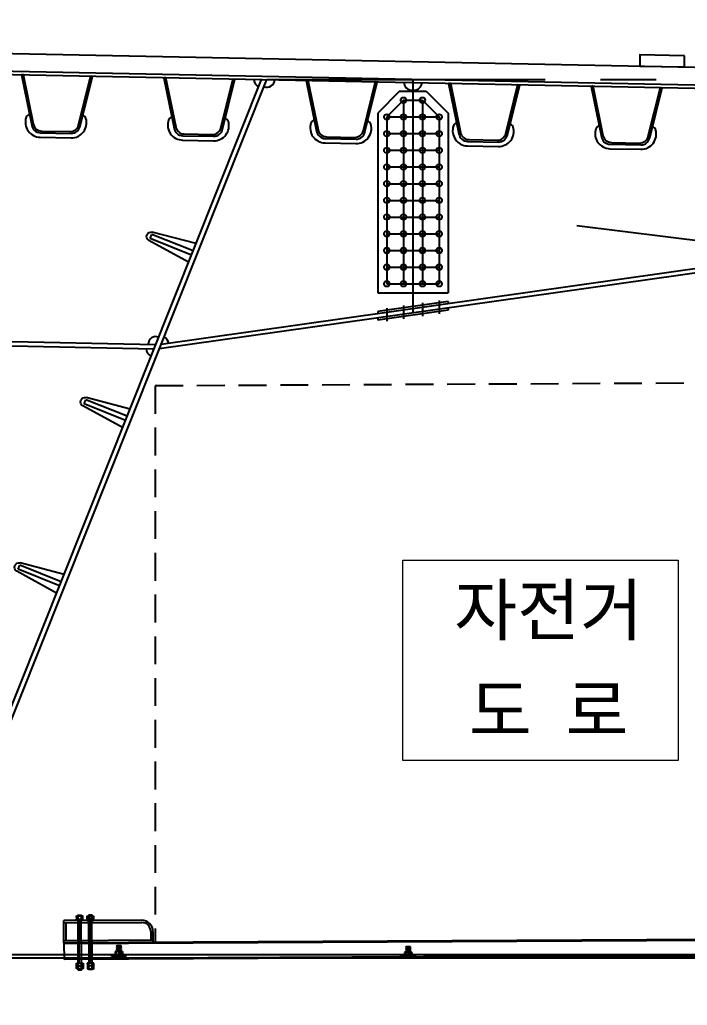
# Model space of a CAD drawing. Header units: metres. Extents: x 185094 to 267743, y 19941 to 53123.
# Drawn here: x 210283 to 213283, y 36115 to 40543 of the extents above; entities that cross this region are included whole.
import ezdxf
from ezdxf.enums import TextEntityAlignment as Align

# ---------------------------------------------------------------- set-up
doc = ezdxf.new("R2010")
doc.units = ezdxf.units.M
doc.header["$LTSCALE"] = 500
doc.linetypes.add('CENTER', pattern=[2, 1.25, -0.25, 0.25, -0.25])
doc.linetypes.add('HIDDEN', pattern=[0.375, 0.25, -0.125])
for name, color, linetype in [('CS-LIN3', 2, 'Continuous'), ('CS-STEL-MAJR', 3, 'Continuous'), ('CS-STEL-MINR', 2, 'HIDDEN'), ('CS-SYMB', 3, 'Continuous'), ('CZ-TEX2', 7, 'Continuous'), ('DRAW', 2, 'Continuous'), ('F-SPLICE', 1, 'Continuous'), ('STEEL', 4, 'Continuous'), ('보도난간', 3, 'Continuous')]:
    doc.layers.add(name, color=color, linetype=linetype)
doc.styles.add('CZ-TEXT2', font='malgun_0.ttf')

# ---------------------------------------------------------------- blocks, each defined once
blk = doc.blocks.new('U-RIB')
at = {"layer": 'DRAW', "color": 3}
for p, q in [((-151.8, 0), (-159.6, -1.8)), ((-151.8, 0), (-101.8, -220.9)), ((101.8, -220.9), (151.8, 0)), ((151.8, 0), (159.6, -1.8)), ((-159.6, -1.8), (-108.7, -227)), ((108.7, -227), (159.6, -1.8)), ((-69.6, -260), (69.6, -260)), ((-63.2, -252), (63.2, -252)), ((-69.6, -280), (69.6, -280))]:
    blk.add_line(p, q, dxfattribs=at)
for centre, radius, start, end in [((-69.6, -212), 68, 162.5368, 270), ((-115.6, -198), 20, 100.4697, 161.2317), ((-62.8, -212), 40, 192.8619, 269.5255), ((62.8, -212), 40, 270.4745, 347.1381), ((69.6, -212), 68, 270, 17.4632), ((115.6, -198), 20, 18.7683, 79.5303), ((-69.3, -220), 40, 190.0739, 269.5546), ((69.3, -220), 40, 270.4454, 349.9261)]:
    blk.add_arc(centre, radius, start, end, dxfattribs=at)
blk = doc.blocks.new('RIB-200X20P')
at = {"layer": 'CS-STEL-MAJR'}
for p, q in [((-45, 0), (-19.8, -202.5)), ((-10, 0), (-10, -200)), ((10, 0), (10, -200)), ((45, 0), (19.8, -202.5)), ((-10, -200), (10, -200))]:
    blk.add_line(p, q, dxfattribs=at)
blk.add_arc((0, -200), 20, 187.0816, 352.9184, dxfattribs=at)

msp = doc.modelspace()

# ---------------------------------------------------------------- linework, layer by layer
at = {"color": 254, "linetype": 'CENTER', "ltscale": 2}
msp.add_line((211394.0366, 40274.1447), (227138.1747, 40274.1447), dxfattribs=at)
msp.add_line((212787.6346, 39618.2408), (219415.3748, 38799.3197))
at = {"layer": 'CS-LIN3'}
for p, q in [((202670.5357, 40542.6147), (214670.5357, 40302.6147)), ((210563.2909, 36516.1238), (210541.4691, 36516.0147)), ((210543.9655, 36519.0903), (210560.7639, 36519.1743)), ((210545.1173, 36516.0329), (210545.0963, 36520.2325)), ((210545.1117, 36514.9076), (210545.1725, 36502.7341)), ((210546.4372, 36304.8097), (210545.4322, 36505.8059)), ((210545.4972, 36492.8063), (210559.4951, 36492.8763)), ((210550.9363, 36304.8322), (210549.9314, 36505.8284)), ((210560.4351, 36304.8797), (210559.4301, 36505.8759)), ((210559.6427, 36516.1055), (210559.6217, 36520.3051)), ((210559.6596, 36514.9803), (210559.7204, 36502.8068)), ((210589.8426, 36516.2565), (210611.6645, 36516.3656)), ((210609.1375, 36519.4161), (210592.339, 36519.3321)), ((210593.4909, 36516.2748), (210593.4699, 36520.4744)), ((210593.4852, 36515.1494), (210593.5461, 36502.9759)), ((210594.8107, 36305.0516), (210593.8057, 36506.0478)), ((210607.8686, 36493.1182), (210593.8707, 36493.0482)), ((210604.3094, 36305.0991), (210603.3045, 36506.0953)), ((210608.8086, 36305.1216), (210607.8036, 36506.1178)), ((210608.0162, 36516.3474), (210607.9952, 36520.547)), ((210608.0331, 36515.2222), (210608.094, 36503.0487)), ((214802.175, 36417.4715), (210482.2594, 36395.49)), ((210482.2594, 36395.49), (210482.6325, 36320.8729)), ((214802.195, 36413.4716), (210482.2794, 36391.49)), ((210712.1321, 36356.3629), (210712.2068, 36341.4289)), ((210715.0726, 36357.6542), (210742.5276, 36357.7915)), ((210718.1005, 36341.4584), (210718.0259, 36356.3924)), ((210719.4663, 36383.4179), (210718.7717, 36380.4558)), ((210738.5882, 36383.0438), (210718.7717, 36380.4558)), ((210718.7717, 36380.4558), (210719.4955, 36377.5805)), ((210719.4955, 36377.5805), (210718.8009, 36374.6185)), ((210738.6174, 36377.2065), (210718.8009, 36374.6185)), ((210718.8009, 36374.6185), (210719.5242, 36371.8416)), ((210719.5242, 36371.8416), (210718.8296, 36368.8796)), ((210738.6461, 36371.4676), (210718.8296, 36368.8796)), ((210718.8296, 36368.8796), (210719.5529, 36366.1027)), ((210719.5529, 36366.1027), (210718.8583, 36363.1407)), ((210738.6748, 36365.7286), (210718.8583, 36363.1407)), ((210718.8583, 36363.1407), (210719.5816, 36360.3638)), ((210719.5816, 36360.3638), (210718.9507, 36357.6736)), ((210719.4663, 36383.4179), (210738.4661, 36383.5129)), ((210737.8941, 36379.9834), (210719.4955, 36377.5805)), ((210737.9228, 36374.2444), (210719.5242, 36371.8416)), ((210737.9515, 36368.5055), (210719.5529, 36366.1027)), ((210737.9802, 36362.7666), (210719.5816, 36360.3638)), ((210738.7035, 36359.9897), (210721.0488, 36357.6841)), ((210728.8065, 36356.4463), (210728.8812, 36341.5123)), ((210738.5882, 36383.0438), (210737.8941, 36379.9834)), ((210737.8941, 36379.9834), (210738.6174, 36377.2065)), ((210738.6174, 36377.2065), (210737.9228, 36374.2444)), ((210737.9228, 36374.2444), (210738.6461, 36371.4676)), ((210738.6461, 36371.4676), (210737.9515, 36368.5055)), ((210737.9515, 36368.5055), (210738.6748, 36365.7286)), ((210738.6748, 36365.7286), (210737.9802, 36362.7666)), ((210737.9802, 36362.7666), (210738.7035, 36359.9897)), ((210738.7035, 36359.9897), (210738.1829, 36357.7697)), ((210738.4661, 36383.5129), (210738.5882, 36383.0438)), ((210739.6618, 36341.5662), (210739.5871, 36356.5002)), ((210745.4809, 36356.5297), (210745.5555, 36341.5957)), ((212012.1673, 36352.5754), (212012.242, 36337.6414)), ((212015.1078, 36353.8666), (212042.5628, 36354.0039)), ((212018.1357, 36337.6709), (212018.061, 36352.6049)), ((212019.5015, 36379.6304), (212018.8069, 36376.6683)), ((212038.6234, 36379.2563), (212018.8069, 36376.6683)), ((212018.8069, 36376.6683), (212019.5307, 36373.793)), ((212019.5307, 36373.793), (212018.8361, 36370.831)), ((212038.6526, 36373.419), (212018.8361, 36370.831)), ((212018.8361, 36370.831), (212019.5594, 36368.0541)), ((212019.5594, 36368.0541), (212018.8648, 36365.0921)), ((212038.6813, 36367.68), (212018.8648, 36365.0921)), ((212018.8648, 36365.0921), (212019.5881, 36362.3152)), ((212019.5881, 36362.3152), (212018.8935, 36359.3531)), ((212038.71, 36361.9411), (212018.8935, 36359.3531)), ((212018.8935, 36359.3531), (212019.6168, 36356.5763)), ((212019.6168, 36356.5763), (212018.9859, 36353.886)), ((212019.5015, 36379.6304), (212038.5013, 36379.7254)), ((212037.9293, 36376.1958), (212019.5307, 36373.793)), ((212037.958, 36370.4569), (212019.5594, 36368.0541)), ((212037.9867, 36364.718), (212019.5881, 36362.3152)), ((212038.0154, 36358.9791), (212019.6168, 36356.5763)), ((212038.7387, 36356.2022), (212021.084, 36353.8965)), ((212028.8417, 36352.6588), (212028.9163, 36337.7248)), ((212038.6234, 36379.2563), (212037.9293, 36376.1958)), ((212037.9293, 36376.1958), (212038.6526, 36373.419)), ((212038.6526, 36373.419), (212037.958, 36370.4569)), ((212037.958, 36370.4569), (212038.6813, 36367.68)), ((212038.6813, 36367.68), (212037.9867, 36364.718)), ((212037.9867, 36364.718), (212038.71, 36361.9411)), ((212038.71, 36361.9411), (212038.0154, 36358.9791)), ((212038.0154, 36358.9791), (212038.7387, 36356.2022)), ((212038.7387, 36356.2022), (212038.2181, 36353.9822)), ((212038.5013, 36379.7254), (212038.6234, 36379.2563)), ((212039.697, 36337.7787), (212039.6223, 36352.7127)), ((212045.516, 36352.7422), (212045.5907, 36337.8082)), ((214802.5299, 36346.4724), (210482.6125, 36324.8728)), ((214802.5499, 36342.4724), (210482.6325, 36320.8729)), ((210538.8882, 36304.772), (210567.984, 36304.9174)), ((210538.9491, 36292.5985), (210538.8882, 36304.772)), ((210546.223, 36292.6348), (210546.1622, 36304.8083)), ((210560.7709, 36292.7076), (210560.7101, 36304.8811)), ((210567.984, 36304.9174), (210568.0449, 36292.7439)), ((210616.3576, 36305.1593), (210587.2618, 36305.0138)), ((210587.2618, 36305.0138), (210587.3226, 36292.8403)), ((210594.5966, 36292.8767), (210594.5357, 36305.0502)), ((210609.1445, 36292.9494), (210609.0836, 36305.1229)), ((210616.4184, 36292.9858), (210616.3576, 36305.1593)), ((210696.099, 36341.3484), (210761.6633, 36341.6762)), ((210696.126, 36335.9405), (210696.099, 36341.3484)), ((210696.126, 36335.9405), (210761.6904, 36336.2683)), ((210735.6238, 36336.138), (210719.0042, 36333.9675)), ((210719.4942, 36336.0573), (210719.0042, 36333.9675)), ((210719.0042, 36333.9675), (210719.5017, 36332.0573)), ((210738.1261, 36333.5934), (210726.6371, 36332.093)), ((210738.7264, 36336.1535), (210738.1261, 36333.5934)), ((210738.1261, 36333.5934), (210738.5015, 36332.1523)), ((210761.6904, 36336.2683), (210761.6633, 36341.6762)), ((211996.1342, 36337.5609), (212061.6985, 36337.8887)), ((211996.1612, 36332.153), (211996.1342, 36337.5609)), ((211996.1612, 36332.153), (212061.7255, 36332.4808)), ((212035.659, 36332.3505), (212019.0393, 36330.18)), ((212019.5294, 36332.2698), (212019.0393, 36330.18)), ((212019.0393, 36330.18), (212019.5369, 36328.2698)), ((212038.1613, 36329.8059), (212026.6723, 36328.3055)), ((212038.7616, 36332.366), (212038.1613, 36329.8059)), ((212038.1613, 36329.8059), (212038.5366, 36328.3648)), ((212061.7255, 36332.4808), (212061.6985, 36337.8887)), ((210538.9491, 36292.5985), (210568.0449, 36292.7439)), ((210564.4744, 36279.427), (210542.6526, 36279.3179)), ((210545.1796, 36276.2674), (210561.978, 36276.3514)), ((210546.2839, 36280.4613), (210546.223, 36292.6348)), ((210546.3008, 36279.3361), (210546.3218, 36275.1365)), ((210560.8318, 36280.5341), (210560.7709, 36292.7076)), ((210560.8262, 36279.4087), (210560.8472, 36275.2091)), ((210616.4184, 36292.9858), (210587.3226, 36292.8403)), ((210591.0261, 36279.5597), (210612.8479, 36279.6689)), ((210610.3516, 36276.5932), (210593.5531, 36276.5092)), ((210594.6575, 36280.7032), (210594.5966, 36292.8767)), ((210594.6744, 36279.578), (210594.6953, 36275.3784)), ((210609.2053, 36280.7759), (210609.1445, 36292.9494)), ((210609.1997, 36279.6506), (210609.2207, 36275.451))]:
    msp.add_line(p, q, dxfattribs=at)
at = {"layer": 'CS-LIN3', "ltscale": 0.05}
for p, q in [((212050.5357, 40275.0147), (212050.5357, 39225.0464)), ((211990.5357, 40221.0147), (211893.0357, 40123.5147)), ((211990.5357, 40221.0147), (212110.5357, 40221.0147)), ((212045.5357, 40226.1147), (212055.5357, 40225.9147)), ((212110.5357, 40221.0147), (212208.0357, 40123.5147)), ((211893.0357, 40123.5147), (211893.0357, 39316.0147)), ((212208.0357, 40123.5147), (212208.0357, 39316.0147)), ((211893.0357, 39316.0147), (212208.0357, 39316.0147)), ((212208.0357, 39276.4416), (211893.0357, 39231.7825)), ((212208.0357, 39276.4416), (212208.0357, 39266.4416)), ((212208.0357, 39237.3285), (211893.0357, 39192.7643)), ((211893.0357, 39231.7825), (211893.0357, 39221.7825)), ((212208.0357, 39247.3285), (212208.0357, 39237.3285)), ((211893.0357, 39202.7643), (211893.0357, 39192.7643))]:
    msp.add_line(p, q, dxfattribs=at)
at = {"layer": 'CS-LIN3', "color": 8}
for p, q in [((212008.0357, 40181.0147), (211933.0357, 40106.0147)), ((212008.0357, 40181.0147), (212008.0357, 39356.0147)), ((212008.0357, 40181.0147), (212093.0357, 40181.0147)), ((212093.0357, 40181.0147), (212093.0357, 39356.0147)), ((212093.0357, 40181.0147), (212168.0357, 40106.0147)), ((211933.0357, 40106.0147), (211933.0357, 39356.0147)), ((211933.0357, 40106.0147), (212168.0357, 40106.0147)), ((212168.0357, 40106.0147), (212168.0357, 39356.0147)), ((211933.0357, 40031.0147), (212168.0357, 40031.0147)), ((211933.0357, 39956.0147), (212168.0357, 39956.0147)), ((211933.0357, 39881.0147), (212168.0357, 39881.0147)), ((211933.0357, 39806.0147), (212168.0357, 39806.0147)), ((211933.0357, 39731.0147), (212168.0357, 39731.0147)), ((211933.0357, 39656.0147), (212168.0357, 39656.0147)), ((211933.0357, 39581.0147), (212168.0357, 39581.0147)), ((211933.0357, 39506.0147), (212168.0357, 39506.0147)), ((211933.0357, 39431.0147), (212168.0357, 39431.0147)), ((211933.0357, 39356.0147), (212168.0357, 39356.0147)), ((212093.0357, 39270.1375), (212093.0357, 39211.059)), ((212168.0357, 39280.7706), (212168.0357, 39221.6695)), ((211933.0357, 39247.4535), (211933.0357, 39188.4232)), ((212008.0357, 39258.0866), (212008.0357, 39199.0337))]:
    msp.add_line(p, q, dxfattribs=at)
at = {"layer": 'CS-LIN3'}
msp.add_lwpolyline([(213270.5357, 40380.6147), (213070.5357, 40384.6147), (213070.5357, 40334.6147), (213270.5357, 40330.6147)], close=True, dxfattribs=at)
for points in [[(210537.0686, 36498.5638), (210567.8657, 36498.7178), (210567.8797, 36495.9181), (210537.0826, 36495.7641), (210537.0686, 36498.5638)], [(210538.9027, 36502.7027), (210565.9902, 36502.8382), (210566.0109, 36498.7085), (210538.9234, 36498.5731), (210538.9027, 36502.7027)], [(210543.9808, 36516.0272), (210543.9655, 36519.0903), (210545.0963, 36520.2325), (210559.6217, 36520.3051), (210560.7639, 36519.1743), (210560.7792, 36516.1112)], [(210616.2393, 36498.9597), (210585.4421, 36498.8057), (210585.4561, 36496.0059), (210616.2533, 36496.1599), (210616.2393, 36498.9597)], [(210614.3638, 36503.08), (210587.2763, 36502.9446), (210587.2969, 36498.815), (210614.3844, 36498.9504), (210614.3638, 36503.08)], [(210609.1528, 36516.3531), (210609.1375, 36519.4161), (210607.9952, 36520.547), (210593.4699, 36520.4744), (210592.339, 36519.3321), (210592.3543, 36516.2691)], [(210545.1643, 36279.3304), (210545.1796, 36276.2674), (210546.3218, 36275.1365), (210560.8472, 36275.2091), (210561.978, 36276.3514), (210561.9627, 36279.4144)], [(210610.3363, 36279.6563), (210610.3516, 36276.5932), (210609.2207, 36275.451), (210594.6953, 36275.3784), (210593.5531, 36276.5092), (210593.5378, 36279.5723)]]:
    msp.add_lwpolyline(points, dxfattribs=at)
for points in [[(210566.9944, 36502.8432), (210566.9335, 36515.0167, 0.309401076), (210559.6596, 36514.9803, 0.154700538), (210545.1117, 36514.9076, 0.309401076), (210537.8377, 36514.8712), (210537.8986, 36502.6977), (210566.9944, 36502.8432)], [(210586.2721, 36502.9396), (210586.2113, 36515.1131, -0.309401076), (210593.4852, 36515.1494, -0.154700538), (210608.0331, 36515.2222, -0.309401076), (210615.3071, 36515.2585), (210615.3679, 36503.085), (210586.2721, 36502.9396)], [(210568.0449, 36292.7439), (210568.1057, 36280.5705, -0.309401076), (210560.8318, 36280.5341, -0.154700538), (210546.2839, 36280.4613, -0.309401076), (210539.01, 36280.425), (210538.9491, 36292.5985), (210568.0449, 36292.7439)], [(210587.3226, 36292.8403), (210587.3835, 36280.6668, 0.309401076), (210594.6575, 36280.7032, 0.154700538), (210609.2053, 36280.7759, 0.309401076), (210616.4793, 36280.8123), (210616.4184, 36292.9858), (210587.3226, 36292.8403)]]:
    msp.add_lwpolyline(points, format="xyb", dxfattribs=at)
at = {"layer": 'CS-LIN3', "color": 8}
for centre in [(212008.0357, 40181.0147), (212093.0357, 40181.0147), (211933.0357, 40106.0147), (212008.0357, 40106.0147), (212093.0357, 40106.0147), (212168.0357, 40106.0147), (211933.0357, 40031.0147), (212008.0357, 40031.0147), (212093.0357, 40031.0147), (212168.0357, 40031.0147), (211933.0357, 39956.0147), (212008.0357, 39956.0147), (212093.0357, 39956.0147), (212168.0357, 39956.0147), (211933.0357, 39881.0147), (212008.0357, 39881.0147), (212093.0357, 39881.0147), (212168.0357, 39881.0147), (211933.0357, 39806.0147), (212008.0357, 39806.0147), (212093.0357, 39806.0147), (212168.0357, 39806.0147), (211933.0357, 39731.0147), (212008.0357, 39731.0147), (212093.0357, 39731.0147), (212168.0357, 39731.0147), (211933.0357, 39656.0147), (212008.0357, 39656.0147), (212093.0357, 39656.0147), (212168.0357, 39656.0147), (211933.0357, 39581.0147), (212008.0357, 39581.0147), (212093.0357, 39581.0147), (212168.0357, 39581.0147), (211933.0357, 39506.0147), (212008.0357, 39506.0147), (212093.0357, 39506.0147), (212168.0357, 39506.0147), (211933.0357, 39431.0147), (212008.0357, 39431.0147), (212093.0357, 39431.0147), (212168.0357, 39431.0147), (211933.0357, 39356.0147), (212008.0357, 39356.0147), (212093.0357, 39356.0147), (212168.0357, 39356.0147)]:
    msp.add_circle(centre, 12.5, dxfattribs=at)
at = {"layer": 'CS-LIN3', "ltscale": 0.05}
for centre, start, end in [((212045.5357, 40261.1147), 178.8542372, 270), ((212055.5357, 40260.9147), 270, 358.8542372)]:
    msp.add_arc(centre, 35, start, end, dxfattribs=at)
at = {"layer": 'CS-LIN3'}
for centre, radius, start, end in [((210715.0928, 36353.6144), 4.0398, 43.4446576, 137.1282954), ((210723.4693, 36345.8038), 11.9059, 63.3662695, 117.2066835), ((210734.2499, 36345.8577), 11.9059, 63.3662695, 117.2066835), ((210742.5478, 36353.7517), 4.0398, 43.4446576, 137.1282954), ((212015.128, 36349.8269), 4.0398, 43.4446576, 137.1282954), ((212023.5044, 36342.0162), 11.9059, 63.3662695, 117.2066835), ((212034.2851, 36342.0701), 11.9059, 63.3662695, 117.2066835), ((212042.583, 36349.9642), 4.0398, 43.4446576, 137.1282954)]:
    msp.add_arc(centre, radius, start, end, dxfattribs=at)
at = {"layer": 'CS-STEL-MAJR'}
for p, q in [((201170.5357, 40492.6147), (215170.5357, 40212.6147)), ((201170.5357, 40478.6147), (215170.5357, 40198.6147)), ((209670.5357, 36016.6147), (211370.5357, 40274.6147)), ((209694.2243, 36016.6147), (211394.0366, 40274.1447)), ((215150.5357, 39683.6147), (210918.7337, 39083.6508)), ((215150.5357, 39663.6147), (210910.8104, 39063.8052)), ((203081.5357, 39240.3947), (210895.2328, 39084.1208)), ((203081.5357, 39220.3907), (210887.3095, 39064.2753)), ((214811.5772, 36341.6165), (210019.2134, 36341.6165)), ((214962.631, 36326.6165), (210019.2134, 36326.6165))]:
    msp.add_line(p, q, dxfattribs=at)
for centre, start, end in [((211370.5357, 40274.6147), 178.8542372, 248.2357202), ((211394.0366, 40274.1447), 248.2357202, 358.8542372), ((210895.2328, 39084.1208), 68.2357202, 178.8542372), ((210918.7337, 39083.6508), 8.0693342, 68.2357202), ((210887.3095, 39064.2753), 178.8542372, 248.2357202)]:
    msp.add_arc(centre, 35, start, end, dxfattribs=at)
at = {"layer": 'CS-STEL-MINR'}
for p, q in [((214392.183, 38915.3853), (210892.183, 38897.5758)), ((210892.183, 38897.5758), (210892.1846, 36397.5758))]:
    msp.add_line(p, q, dxfattribs=at)
at = {"layer": 'CS-SYMB', "lineweight": 20}
msp.add_lwpolyline([(213243.05, 37215.4284), (212005.55, 37215.4284), (212005.55, 38115.4284), (213243.05, 38115.4284)], close=True, dxfattribs=at)
at = {"layer": 'F-SPLICE'}
for p, q in [((211893.0357, 39724.1647), (211893.0357, 39714.1647)), ((212208.0357, 39717.8647), (212208.0357, 39707.8647)), ((211893.0357, 39696.1647), (211893.0357, 39686.1647)), ((212208.0357, 39689.8647), (212208.0357, 39679.8647))]:
    msp.add_line(p, q, dxfattribs=at)
at = {"layer": '보도난간'}
for p, q in [((210481.7594, 36495.4875), (210832.1852, 36497.2396)), ((210831.6852, 36497.2371), (210481.7594, 36495.4875)), ((210482.2594, 36395.49), (210481.7594, 36495.4875)), ((210481.8094, 36485.4876), (210832.2352, 36487.2397)), ((210492.2093, 36405.5398), (210491.8093, 36485.5376)), ((210871.9347, 36447.4377), (210872.1347, 36407.4395)), ((210881.9346, 36447.4877), (210882.1846, 36397.4896)), ((210882.2044, 36407.4898), (210482.2094, 36405.4898))]:
    msp.add_line(p, q, dxfattribs=at)
for radius in [50, 40]:
    msp.add_arc((210831.9352, 36447.2377), radius, 0.2864765, 90.2864765, dxfattribs=at)

# ---------------------------------------------------------------- block references
at = {"layer": 'CS-STEL-MAJR', "xscale": -1, "rotation": 248.2357202157419}
for p in [(211059.2123, 39494.8412), (210762.5812, 38751.8675), (210465.95, 38008.8937)]:
    msp.add_blockref('RIB-200X20P', p, dxfattribs=at)
at = {"layer": 'STEEL', "rotation": 358.8542370978046}
for p in [(210450.5357, 40293.0147), (211090.5357, 40280.2147), (211730.5357, 40267.4147), (212370.5357, 40254.6147), (213010.5357, 40241.8147)]:
    msp.add_blockref('U-RIB', p, dxfattribs=at)

# ---------------------------------------------------------------- texts
at = {"layer": 'CZ-TEX2', "style": 'CZ-TEXT2'}
for s, p in [('자전거', (212660.0677, 37890.4284)), ('도  로', (212660.0677, 37440.4284))]:
    msp.add_text(s, height=225, dxfattribs=at).set_placement(p, align=Align.MIDDLE_CENTER)

doc.saveas('drawing.dxf')
